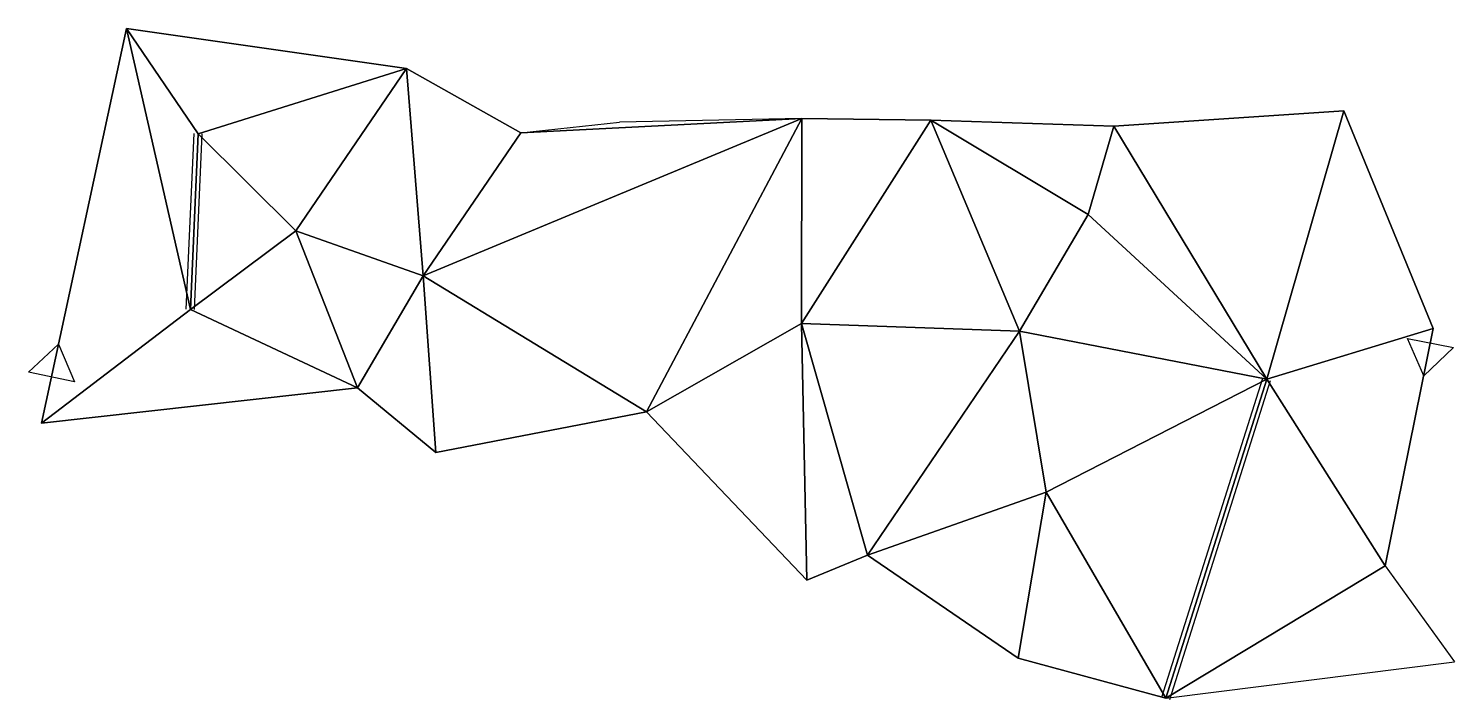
# Model space of a CAD drawing. Header units: metres. Extents: x -12529 to 22395, y -292779 to -276350.
import ezdxf

# ---------------------------------------------------------------- set-up
doc = ezdxf.new("R2010")
doc.units = ezdxf.units.M

msp = doc.modelspace()

# ---------------------------------------------------------------- linework, layer by layer
at = {"layer": 'LAYER'}
for p, q in [((-12208.54, -286012.25), (-10128.02, -276349.74)), ((-10128.02, -276349.74), (-12208.54, -286012.25)), ((-8564.78, -283226.27), (-10128.02, -276349.74)), ((-8373.54, -278925.11), (-10128.02, -276349.74)), ((-10128.02, -276349.74), (-8564.78, -283226.27)), ((-10128.02, -276349.74), (-8373.54, -278925.11)), ((-10128.02, -276349.74), (-3270.85, -277325.95)), ((-3270.85, -277325.95), (-10128.02, -276349.74)), ((-8373.54, -278925.11), (-3270.85, -277325.95)), ((-3270.85, -277325.95), (-8373.54, -278925.11)), ((-5978.3, -281302.55), (-3270.85, -277325.95)), ((-3270.85, -277325.95), (-5978.3, -281302.55)), ((-2867.24, -282401.46), (-3270.85, -277325.95)), ((-473.35, -278906.96), (-3270.85, -277325.95)), ((-3270.85, -277325.95), (-2867.24, -282401.46)), ((-3270.85, -277325.95), (-473.35, -278906.96)), ((-2867.24, -282401.46), (6410.85, -278553.99)), ((6410.85, -278553.99), (-2867.24, -282401.46)), ((6410.85, -278553.99), (-473.35, -278906.96)), ((-473.35, -278906.96), (6410.85, -278553.99)), ((-473.35, -278906.96), (1946.14, -278644.07)), ((6410.85, -278553.99), (1946.14, -278644.07)), ((6410.85, -278553.99), (2602.7, -285739.04)), ((2602.7, -285739.04), (6410.85, -278553.99)), ((6410.85, -278553.99), (6404.28, -283568.74)), ((6404.28, -283568.74), (6410.85, -278553.99)), ((9571.96, -278594.1), (6404.28, -283568.74)), ((6404.28, -283568.74), (9571.96, -278594.1)), ((6410.85, -278553.99), (9571.96, -278594.1)), ((9571.96, -278594.1), (6410.85, -278553.99)), ((11742.41, -283760.63), (9571.96, -278594.1)), ((13422.4, -280906.39), (9571.96, -278594.1)), ((9571.96, -278594.1), (11742.41, -283760.63)), ((9571.96, -278594.1), (13422.4, -280906.39)), ((9571.96, -278594.1), (14053.96, -278736.98)), ((14053.96, -278736.98), (9571.96, -278594.1)), ((19688.53, -278362.35), (14053.96, -278736.98)), ((14053.96, -278736.98), (19688.53, -278362.35)), ((17796.21, -284937.47), (19688.53, -278362.35)), ((19688.53, -278362.35), (17796.21, -284937.47)), ((21874.56, -283693.06), (19688.53, -278362.35)), ((19688.53, -278362.35), (21874.56, -283693.06)), ((-8664.68, -283221.83), (-8473.44, -278920.67)), ((-8564.78, -283226.27), (-8373.54, -278925.11)), ((-8373.54, -278925.11), (-8564.78, -283226.27)), ((-8464.88, -283230.71), (-8273.64, -278929.56)), ((-5978.3, -281302.55), (-8373.54, -278925.11)), ((-8373.54, -278925.11), (-5978.3, -281302.55)), ((-2867.24, -282401.46), (-473.35, -278906.96)), ((-473.35, -278906.96), (-2867.24, -282401.46)), ((13422.4, -280906.39), (14053.96, -278736.98)), ((14053.96, -278736.98), (13422.4, -280906.39)), ((17796.21, -284937.47), (14053.96, -278736.98)), ((14053.96, -278736.98), (17796.21, -284937.47)), ((11742.41, -283760.63), (13422.4, -280906.39)), ((13422.4, -280906.39), (11742.41, -283760.63)), ((17796.21, -284937.47), (13422.4, -280906.39)), ((13422.4, -280906.39), (17796.21, -284937.47)), ((-5978.3, -281302.55), (-8564.78, -283226.27)), ((-8564.78, -283226.27), (-5978.3, -281302.55)), ((-2867.24, -282401.46), (-5978.3, -281302.55)), ((-5978.3, -281302.55), (-2867.24, -282401.46)), ((-5978.3, -281302.55), (-4469.59, -285149.59)), ((-4469.59, -285149.59), (-5978.3, -281302.55)), ((-2867.24, -282401.46), (-4469.59, -285149.59)), ((-4469.59, -285149.59), (-2867.24, -282401.46)), ((-2867.24, -282401.46), (2602.7, -285739.04)), ((-2867.24, -282401.46), (-2549.99, -286734.95)), ((2602.7, -285739.04), (-2867.24, -282401.46)), ((-2549.99, -286734.95), (-2867.24, -282401.46)), ((-8564.78, -283226.27), (-12208.54, -286012.25)), ((-12208.54, -286012.25), (-8564.78, -283226.27)), ((-8564.78, -283226.27), (-4469.59, -285149.59)), ((-4469.59, -285149.59), (-8564.78, -283226.27)), ((2602.7, -285739.04), (6404.28, -283568.74)), ((6404.28, -283568.74), (2602.7, -285739.04)), ((11742.41, -283760.63), (6404.28, -283568.74)), ((8022.73, -289247.82), (6404.28, -283568.74)), ((6529.08, -289854.2), (6404.28, -283568.74)), ((6404.28, -283568.74), (11742.41, -283760.63)), ((6404.28, -283568.74), (8022.73, -289247.82)), ((6404.28, -283568.74), (6529.08, -289854.2)), ((11742.41, -283760.63), (8022.73, -289247.82)), ((8022.73, -289247.82), (11742.41, -283760.63)), ((11742.41, -283760.63), (17796.21, -284937.47)), ((11742.41, -283760.63), (12391.3, -287702.72)), ((12391.3, -287702.72), (11742.41, -283760.63)), ((17796.21, -284937.47), (11742.41, -283760.63)), ((21874.56, -283693.06), (17796.21, -284937.47)), ((17796.21, -284937.47), (21874.56, -283693.06)), ((20696.17, -289504.95), (21874.56, -283693.06)), ((21874.56, -283693.06), (20696.17, -289504.95)), ((-11797.53, -284078.66), (-12528.88, -284760.66)), ((-11797.53, -284078.66), (-11406.8, -284999.17)), ((21648.08, -284857.27), (21241.48, -283943.66)), ((21241.48, -283943.66), (22367.53, -284162.72)), ((21648.08, -284857.27), (22367.53, -284162.72)), ((-11406.8, -284999.17), (-12528.88, -284760.66)), ((12391.3, -287702.72), (17796.21, -284937.47)), ((17796.21, -284937.47), (12391.3, -287702.72)), ((15229.22, -292718.54), (17700.86, -284907.3)), ((15324.56, -292748.7), (17796.21, -284937.47)), ((17796.21, -284937.47), (15324.56, -292748.7)), ((15419.9, -292778.87), (17891.55, -284967.64)), ((20696.17, -289504.95), (17796.21, -284937.47)), ((17796.21, -284937.47), (20696.17, -289504.95)), ((-12208.54, -286012.25), (-4469.59, -285149.59)), ((-4469.59, -285149.59), (-12208.54, -286012.25)), ((-4469.59, -285149.59), (-2549.99, -286734.95)), ((-2549.99, -286734.95), (-4469.59, -285149.59)), ((2602.7, -285739.04), (-2549.99, -286734.95)), ((-2549.99, -286734.95), (2602.7, -285739.04)), ((6529.08, -289854.2), (2602.7, -285739.04)), ((2602.7, -285739.04), (6529.08, -289854.2)), ((12391.3, -287702.72), (8022.73, -289247.82)), ((8022.73, -289247.82), (12391.3, -287702.72)), ((12391.3, -287702.72), (11711.09, -291768.33)), ((11711.09, -291768.33), (12391.3, -287702.72)), ((12391.3, -287702.72), (15324.56, -292748.7)), ((15324.56, -292748.7), (12391.3, -287702.72)), ((8022.73, -289247.82), (6529.08, -289854.2)), ((6529.08, -289854.2), (8022.73, -289247.82)), ((11711.09, -291768.33), (8022.73, -289247.82)), ((8022.73, -289247.82), (11711.09, -291768.33)), ((15324.56, -292748.7), (20696.17, -289504.95)), ((20696.17, -289504.95), (15324.56, -292748.7)), ((20696.17, -289504.95), (22394.71, -291854.76)), ((11711.09, -291768.33), (15324.56, -292748.7)), ((15324.56, -292748.7), (11711.09, -291768.33)), ((15324.56, -292748.7), (22394.71, -291854.76))]:
    msp.add_line(p, q, dxfattribs=at)

doc.saveas('drawing.dxf')
